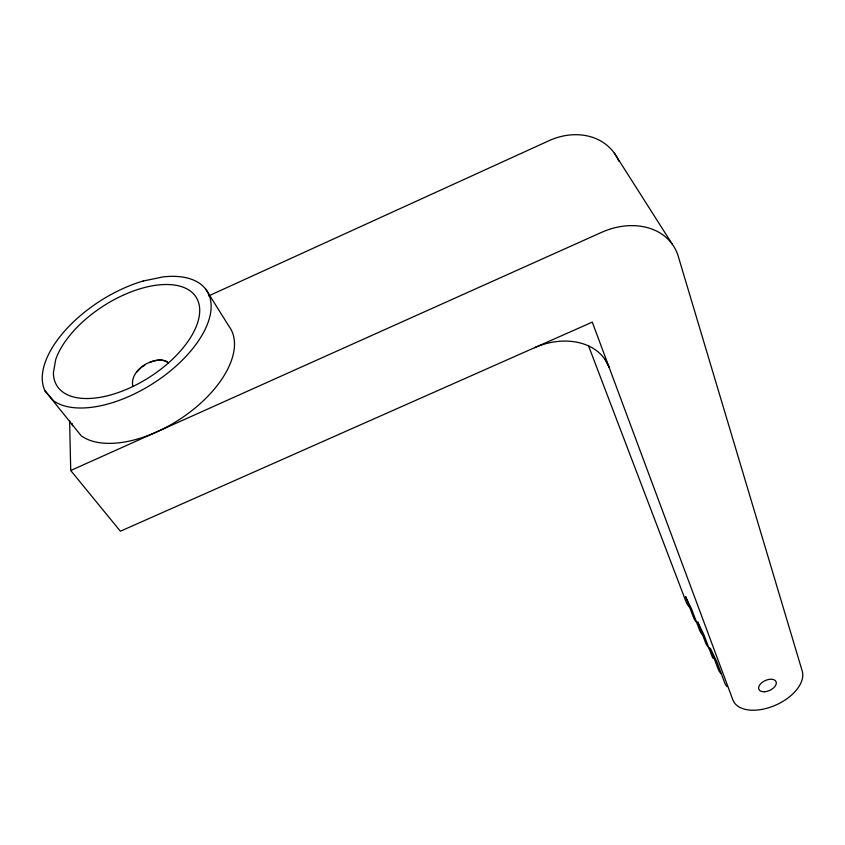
<?xml version="1.0" encoding="UTF-8"?>
<svg xmlns="http://www.w3.org/2000/svg" width="845" height="845" viewBox="0 0 845 845"><rect width="100%" height="100%" fill="white"/><g stroke="black" fill="none" stroke-linecap="round" stroke-linejoin="round"><path stroke-width="1.27" d="M132.802 386.197C129.496 370.099 152.966 355.513 167.13 361.639L168.546 363.392C163.719 357.953 155.322 359.917 149.544 362.642M136.689 372.149L141.442 367.311L144.759 365.23M208.662 295.908L549.123 140.65A59.308 49.432 -35.5 0 1 618.836 161.152M70.716 470.507L601.555 232.375A65.171 51.038 -32.1 0 1 678.25 256.32L802.232 671.099A37.602 21.653 -24.5 0 1 774.326 705.702A37.602 21.653 -24.5 0 1 732.868 699.882L592.282 322.125L120.381 531.22L70.716 470.507L69.607 420.483M143.122 281.036L163.169 276.885A95.231 48.999 -32.6 0 1 188.762 353.316A95.231 48.999 -32.6 0 1 53.647 400.868L45.112 390.981L81.226 435.809A92.865 49.876 -32.8 0 0 156.674 431.953A92.823 49.855 -32.8 0 0 228.837 326.054L205.779 289.233M614.368 153.167L672.324 244.247M604.904 359.041L609.065 367.205A60.998 46.38 -25.1 0 0 534.547 347.707M588.469 345.658L686.172 602.073A35.036 22.097 -25.3 0 0 689.288 606.932M71.994 423.366L72.564 425.764M696.629 622.29A35.437 22.044 -25.2 0 1 693.513 617.452L685.548 596.475L691.58 609.055L699.502 630A35.765 22.002 -25.1 0 0 702.617 634.827M710.222 648.928A36.103 21.949 -25 0 1 705.607 642.781L697.716 621.878L703.98 634.954L711.828 655.804A36.441 21.885 -24.9 0 0 713.117 658.35M727.07 686.658A37.148 21.748 -24.7 0 1 724.619 682.602L716.866 661.857L710.36 648.273L718.165 669.082A36.789 21.822 -24.8 0 0 721.281 673.866M122.726 295.391A82.472 42.419 -32.6 0 1 199.663 308.763A82.472 42.419 -32.6 0 1 128.113 388.668A82.472 42.419 -32.6 0 1 53.393 372.825L55.685 359.611A82.704 42.535 -32.6 0 1 87.986 317.255A82.271 42.313 -32.6 0 1 122.662 295.433M45.091 391.013A95.231 48.999 -32.6 0 1 143.154 281.005M764.588 691.759A9.401 5.408 -24.5 0 0 776.154 681.926A9.401 5.408 -24.5 0 0 761.672 682.813A9.401 5.408 -24.5 0 0 764.588 691.759"/></g></svg>
